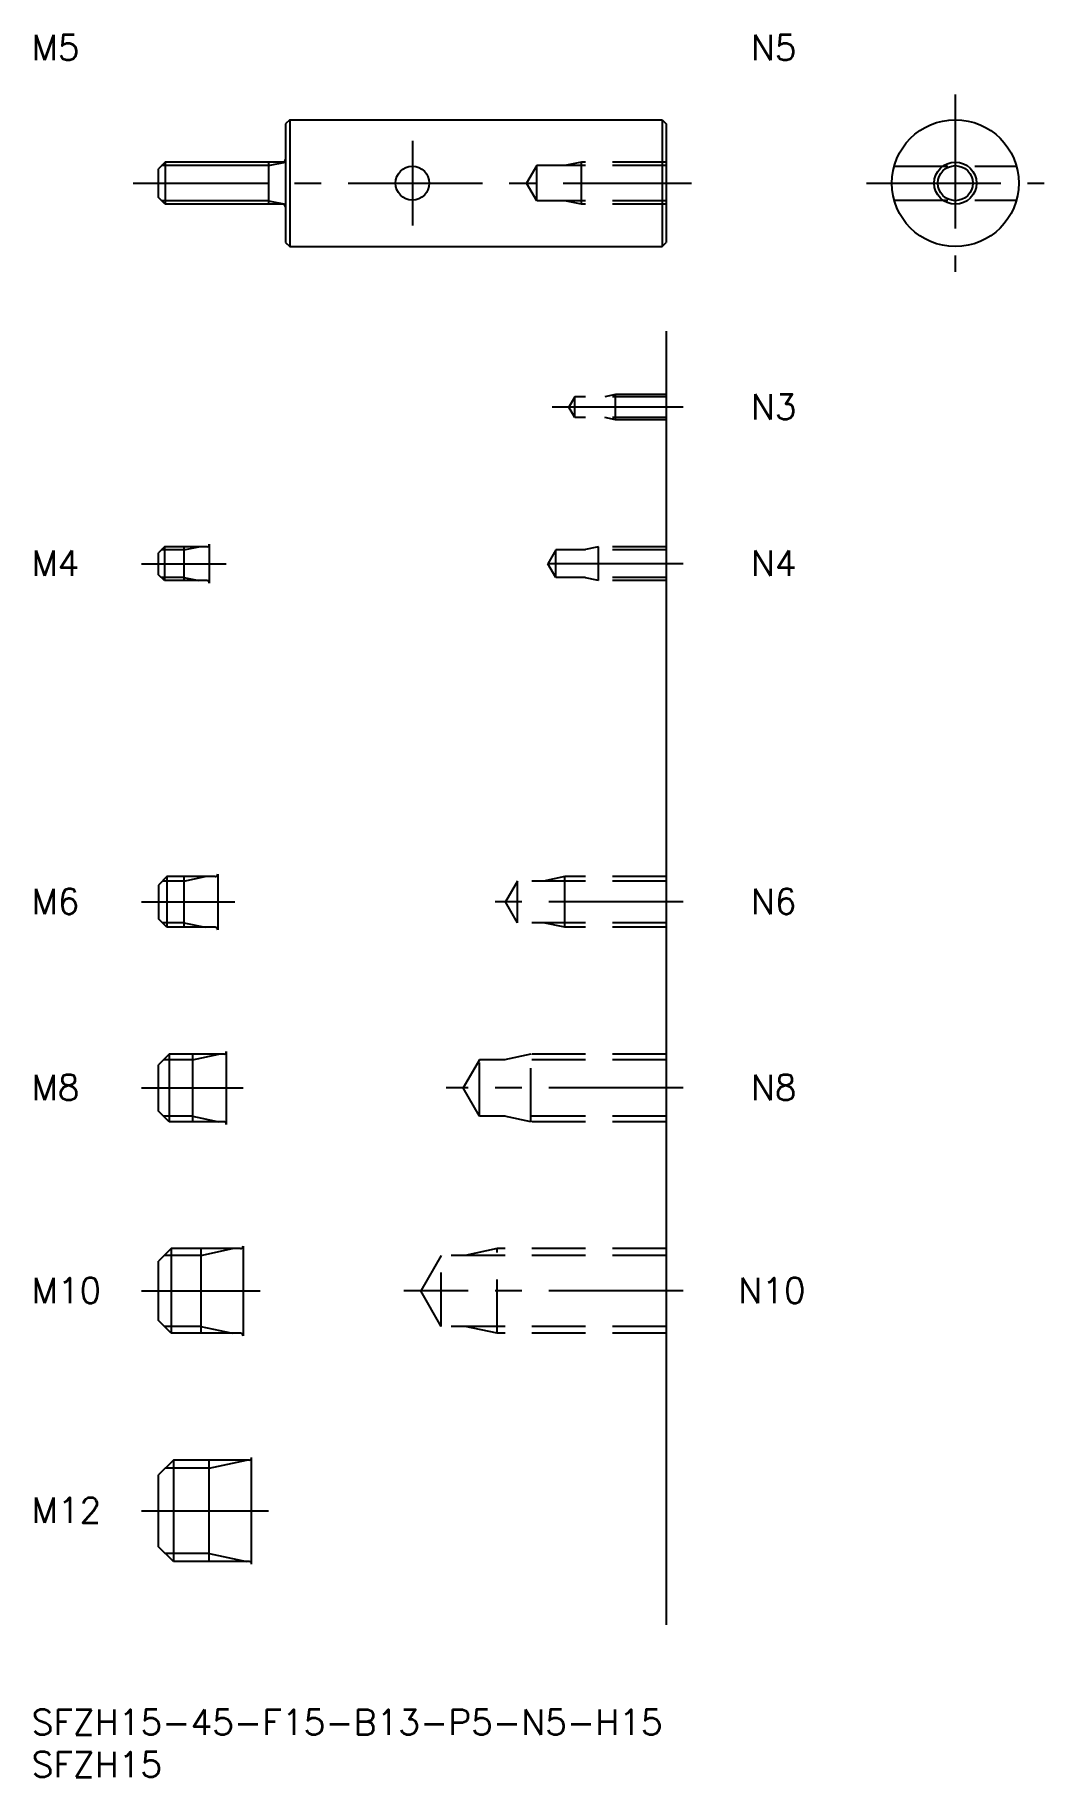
# Model space of a CAD drawing. Extents: x 0 to 120, y -8 to 198.
import ezdxf

# ---------------------------------------------------------------- set-up
doc = ezdxf.new("R2010")
doc.units = 0
doc.header["$LTSCALE"] = 0.5
doc.linetypes.add('CENTER', pattern=[50.8, 31.75, -6.35, 6.35, -6.35])
doc.linetypes.add('DASHED', pattern=[19.05, 12.7, -6.35])
for name, color, linetype in [('MSM_CENTER', 1, 'CENTER'), ('MSM_CONTINUOUS', 7, 'CONTINUOUS'), ('MSM_DASHED', 4, 'DASHED'), ('MSM_NARROW', 5, 'CONTINUOUS'), ('MSM_PART_NUMBER', 7, 'CONTINUOUS')]:
    doc.layers.add(name, color=color, linetype=linetype)
doc.styles.get("Standard").update_dxf_attribs({"font": 'txt.shx', "height": 1, "bigfont": 'bigfont.shx'})

# ---------------------------------------------------------------- blocks, each defined once
blk = doc.blocks.new('*U14')
at = {"layer": 'MSM_PART_NUMBER'}
blk.add_text('SFZH15-45-F15-B13-P5-N5-H15', height=3, dxfattribs=at).set_placement((0, -3))
blk = doc.blocks.new('*U15')
at = {"layer": 'MSM_PART_NUMBER'}
blk.add_text('SFZH15', height=3, dxfattribs=at).set_placement((0, -8))
blk = doc.blocks.new('*U16')
at = {"layer": 'MSM_PART_NUMBER'}
blk.add_text('M12', height=3, dxfattribs=at).set_placement((0, 22.06))
blk = doc.blocks.new('*U17')
at = {"layer": 'MSM_PART_NUMBER'}
blk.add_text('M10', height=3, dxfattribs=at).set_placement((0, 48.06))
blk = doc.blocks.new('*U18')
at = {"layer": 'MSM_PART_NUMBER'}
blk.add_text('M8', height=3, dxfattribs=at).set_placement((0, 72.06))
blk = doc.blocks.new('*U19')
at = {"layer": 'MSM_PART_NUMBER'}
blk.add_text('M6', height=3, dxfattribs=at).set_placement((0, 94.06))
blk = doc.blocks.new('*U20')
at = {"layer": 'MSM_PART_NUMBER'}
blk.add_text('M4', height=3, dxfattribs=at).set_placement((0, 134.06))
blk = doc.blocks.new('*U21')
at = {"layer": 'MSM_PART_NUMBER'}
blk.add_text('M5', height=3, dxfattribs=at).set_placement((0, 195.04))
blk = doc.blocks.new('*U22')
at = {"layer": 'MSM_PART_NUMBER'}
blk.add_text('N10', height=3, dxfattribs=at).set_placement((83.5, 48.06))
blk = doc.blocks.new('*U23')
at = {"layer": 'MSM_PART_NUMBER'}
blk.add_text('N8', height=3, dxfattribs=at).set_placement((85, 72.06))
blk = doc.blocks.new('*U24')
at = {"layer": 'MSM_PART_NUMBER'}
blk.add_text('N6', height=3, dxfattribs=at).set_placement((85, 94.06))
blk = doc.blocks.new('*U25')
at = {"layer": 'MSM_PART_NUMBER'}
blk.add_text('N4', height=3, dxfattribs=at).set_placement((85, 134.06))
blk = doc.blocks.new('*U26')
at = {"layer": 'MSM_PART_NUMBER'}
blk.add_text('N3', height=3, dxfattribs=at).set_placement((85, 152.56))
blk = doc.blocks.new('*U27')
at = {"layer": 'MSM_PART_NUMBER'}
blk.add_text('N5', height=3, rotation=360, dxfattribs=at).set_placement((85, 195.04))

msp = doc.modelspace()

# ---------------------------------------------------------------- linework, layer by layer
at = {"layer": 'MSM_CENTER'}
for p, q in [((109.16, 191), (109.16, 170)), ((45, 185.5), (45, 175.5)), ((12, 180.5), (78, 180.5)), ((98.66, 180.5), (119.66, 180.5)), ((77, 154), (61.5, 154)), ((13, 135.5), (23, 135.5)), ((77, 135.5), (59, 135.5)), ((13, 95.5), (24, 95.5)), ((77, 95.5), (54, 95.5)), ((13, 73.5), (25, 73.5)), ((77, 73.5), (49, 73.5)), ((13, 49.5), (27, 49.5)), ((77, 49.5), (44, 49.5)), ((13, 23.5), (28, 23.5))]:
    msp.add_line(p, q, dxfattribs=at)
at = {"layer": 'MSM_CONTINUOUS'}
for p, q in [((30.5, 188), (30, 187.5)), ((30, 187.5), (30, 173.5)), ((30.5, 188), (74.5, 188)), ((30.5, 188), (30.5, 173)), ((74.5, 188), (74.5, 173)), ((74.5, 188), (75, 187.5)), ((75, 187.5), (75, 173.5)), ((15.8, 183), (15, 182.2)), ((15, 178.8), (15, 182.2)), ((29.7, 183), (15.8, 183)), ((15.8, 183), (15.8, 178)), ((28, 183), (28, 178)), ((15.8, 178), (15, 178.8)), ((29.7, 178), (15.8, 178)), ((30, 173.5), (30.5, 173)), ((74.5, 173), (75, 173.5)), ((30.5, 173), (74.5, 173)), ((75, 163), (75, 10)), ((15.7, 137.5), (15, 136.8)), ((15, 134.2), (15, 136.8)), ((20.7, 137.5), (15.7, 137.5)), ((15.7, 137.5), (15.7, 133.5)), ((18, 137.5), (18, 133.5)), ((21, 137.8), (21, 133.2)), ((15.7, 133.5), (15, 134.2)), ((20.7, 133.5), (15.7, 133.5)), ((16, 98.5), (15, 97.5)), ((15, 97.5), (15, 93.5)), ((21.7, 98.5), (16, 98.5)), ((16, 98.5), (16, 92.5)), ((18, 98.5), (18, 92.5)), ((22, 98.8), (22, 92.2)), ((16, 92.5), (15, 93.5)), ((21.7, 92.5), (16, 92.5)), ((16.25, 77.5), (15, 76.25)), ((15, 70.75), (15, 76.25)), ((22.7, 77.5), (16.25, 77.5)), ((16.25, 77.5), (16.25, 69.5)), ((19, 77.5), (19, 69.5)), ((23, 77.8), (23, 69.2)), ((16.25, 69.5), (15, 70.75)), ((22.7, 69.5), (16.25, 69.5)), ((16.5, 54.5), (15, 53)), ((24.7, 54.5), (16.5, 54.5)), ((16.5, 54.5), (16.5, 44.5)), ((20, 54.5), (20, 44.5)), ((25, 54.8), (25, 44.2)), ((15, 46), (15, 53)), ((16.5, 44.5), (15, 46)), ((24.7, 44.5), (16.5, 44.5)), ((16.75, 29.5), (15, 27.75)), ((25.7, 29.5), (16.75, 29.5)), ((16.75, 29.5), (16.75, 17.5)), ((21, 17.5), (21, 29.5)), ((26, 17.2), (26, 29.8)), ((15, 19.25), (15, 27.75)), ((16.75, 17.5), (15, 19.25)), ((25.7, 17.5), (16.75, 17.5))]:
    msp.add_line(p, q, dxfattribs=at)
for centre, radius in [((109.16, 180.5), 7.5), ((45, 180.5), 2), ((109.16, 180.5), 2.5)]:
    msp.add_circle(centre, radius, dxfattribs=at)
for centre, start, end in [((29.7, 183.3), 270, 0), ((29.7, 177.7), 0, 90), ((20.7, 137.8), 270, 0), ((20.7, 133.2), 0, 90), ((21.7, 98.8), 270, 0), ((21.7, 92.2), 0, 90), ((22.7, 77.8), 270, 0), ((22.7, 69.2), 0, 90), ((24.7, 54.8), 270, 0), ((24.7, 44.2), 0, 90), ((25.7, 29.8), 270, 0), ((25.7, 17.2), 0, 90)]:
    msp.add_arc(centre, 0.3, start, end, dxfattribs=at)
at = {"layer": 'MSM_DASHED'}
for p, q in [((59.69, 182.57), (58.5, 180.5)), ((75, 182.57), (59.69, 182.57)), ((59.69, 178.43), (59.69, 182.57)), ((65, 183), (63, 182.57)), ((75, 183), (65, 183)), ((65, 178), (65, 183)), ((101.93, 182.5), (116.39, 182.5)), ((59.69, 178.43), (58.5, 180.5)), ((75, 178.43), (59.69, 178.43)), ((65, 178), (63, 178.43)), ((75, 178), (65, 178)), ((101.93, 178.5), (116.39, 178.5)), ((64.21, 155.23), (63.5, 154)), ((75, 155.23), (64.21, 155.23)), ((64.21, 152.77), (64.21, 155.23)), ((69, 155.5), (67.75, 155.23)), ((75, 155.5), (69, 155.5)), ((69, 152.5), (69, 155.5)), ((64.21, 152.77), (63.5, 154)), ((75, 152.77), (64.21, 152.77)), ((69, 152.5), (67.75, 152.77)), ((75, 152.5), (69, 152.5)), ((61.94, 137.12), (61, 135.5)), ((75, 137.12), (61.94, 137.12)), ((61.94, 133.88), (61.94, 137.12)), ((67, 137.5), (65.25, 137.12)), ((75, 137.5), (67, 137.5)), ((67, 133.5), (67, 137.5)), ((61.94, 133.88), (61, 135.5)), ((75, 133.88), (61.94, 133.88)), ((67, 133.5), (65.25, 133.88)), ((75, 133.5), (67, 133.5)), ((57.42, 97.96), (56, 95.5)), ((75, 97.96), (57.42, 97.96)), ((57.42, 93.04), (57.42, 97.96)), ((63, 98.5), (60.5, 97.96)), ((75, 98.5), (63, 98.5)), ((63, 92.5), (63, 98.5)), ((57.42, 93.04), (56, 95.5)), ((75, 93.04), (57.42, 93.04)), ((63, 92.5), (60.5, 93.04)), ((75, 92.5), (63, 92.5)), ((52.92, 76.82), (51, 73.5)), ((52.92, 70.18), (52.92, 76.82)), ((75, 76.82), (52.92, 76.82)), ((59, 77.5), (55.88, 76.82)), ((59, 69.5), (59, 77.5)), ((75, 77.5), (59, 77.5)), ((52.92, 70.18), (51, 73.5)), ((75, 70.18), (52.92, 70.18)), ((59, 69.5), (55.88, 70.18)), ((75, 69.5), (59, 69.5)), ((48.42, 53.69), (46, 49.5)), ((48.42, 45.31), (48.42, 53.69)), ((75, 53.69), (48.42, 53.69)), ((55, 54.5), (51.25, 53.69)), ((55, 44.5), (55, 54.5)), ((75, 54.5), (55, 54.5)), ((48.42, 45.31), (46, 49.5)), ((75, 45.31), (48.42, 45.31)), ((55, 44.5), (51.25, 45.31)), ((75, 44.5), (55, 44.5))]:
    msp.add_line(p, q, dxfattribs=at)
at = {"layer": 'MSM_NARROW'}
for p, q in [((28, 182.57), (15.37, 182.57)), ((28, 182.57), (30, 183)), ((28, 178.43), (15.37, 178.43)), ((28, 178.43), (30, 178)), ((18, 137.12), (15.32, 137.12)), ((18, 137.12), (19.75, 137.5)), ((18, 133.88), (15.32, 133.88)), ((18, 133.88), (19.75, 133.5)), ((18, 97.96), (15.46, 97.96)), ((18, 97.96), (20.5, 98.5)), ((18, 93.04), (15.46, 93.04)), ((18, 93.04), (20.5, 92.5)), ((19, 76.82), (15.57, 76.82)), ((19, 76.82), (22.12, 77.5)), ((19, 70.18), (15.57, 70.18)), ((19, 70.18), (22.12, 69.5)), ((20, 53.69), (15.69, 53.69)), ((20, 53.69), (23.75, 54.5)), ((20, 45.31), (15.69, 45.31)), ((20, 45.31), (23.75, 44.5)), ((21, 28.55), (25.38, 29.5)), ((21, 28.55), (15.8, 28.55)), ((21, 18.45), (15.8, 18.45)), ((21, 18.45), (25.38, 17.5))]:
    msp.add_line(p, q, dxfattribs=at)
msp.add_circle((109.16, 180.5), 2.07, dxfattribs=at)

# ---------------------------------------------------------------- block references
at = {"layer": 'MSM_CONTINUOUS'}
for name in ['*U21', '*U27', '*U26', '*U20', '*U25', '*U19', '*U24', '*U18', '*U23', '*U17', '*U22', '*U16', '*U14', '*U15']:
    msp.add_blockref(name, (0, 0), dxfattribs=at)

doc.saveas('drawing.dxf')
